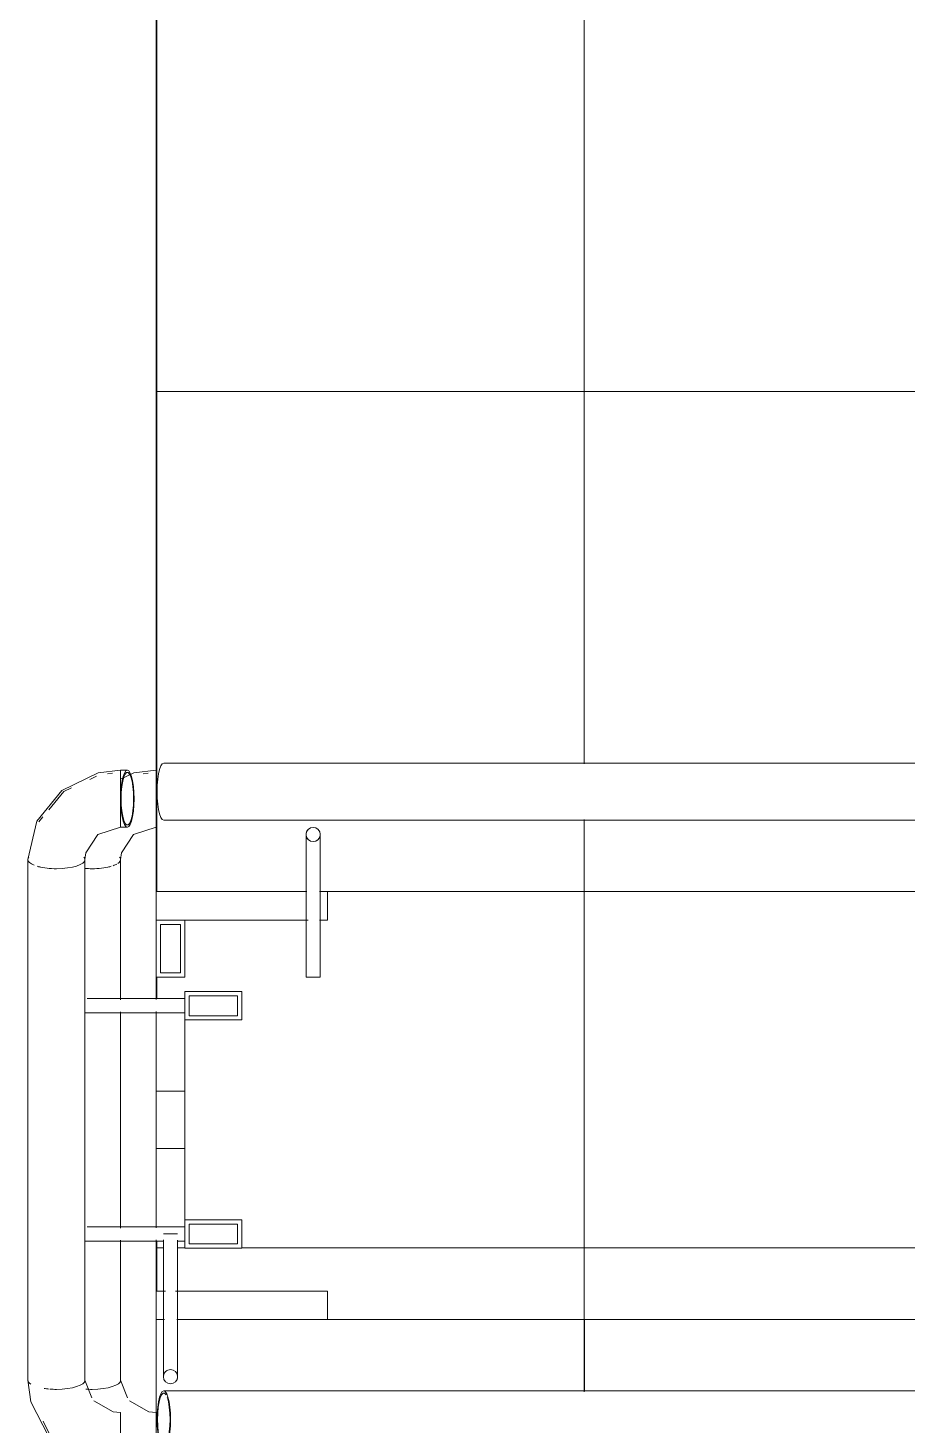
# Model space of a CAD drawing. Header units: millimetres. Extents: x -6467 to 105918, y -7090 to 92481.
# Drawn here: x 68960 to 69576, y 56907 to 57886 of the extents above; entities that cross this region are included whole.
import ezdxf

# ---------------------------------------------------------------- set-up
doc = ezdxf.new("R2010")
doc.units = ezdxf.units.MM
for name, color, linetype, lineweight in [('A-FLOR', 7, 'Continuous', 9), ('Ограждение', 7, 'Continuous', 9), ('Ограждение-1', 7, 'Continuous', 20)]:
    doc.layers.add(name, color=color, linetype=linetype, lineweight=lineweight)
doc.layers.add('S-STRS-1', color=7, linetype='Continuous', lineweight=9, true_color=0xaaaaaa)
doc.layers.add('S-STRS-2', color=7, linetype='Continuous', lineweight=5, true_color=0xbfbfbf)
pattern_1 = [(0, (72950, 55431.04), (0, 600), []), (90, (72950, 55431.04), (-600, 4e-14), [])]
pattern_2 = [(180, (69050, 58831.04), (7e-14, -600), []), (270, (69050, 58831.04), (600, 4e-14), [])]
pattern_3 = [(180, (69050, 58831.04), (-7e-14, -600), []), (270, (69050, 58831.04), (600, 4e-14), [])]

# ---------------------------------------------------------------- blocks, each defined once
blk = doc.blocks.new('О_Элемент ограждения_Обод_Труба_ГОСТ 8645-68 - О_Элемент ограждения_Обод_Труба_ГОСТ 8645-68-26169597-АИ_План этажа Радиаторы_2')
at = {"layer": 'Ограждение-1'}
for p, q in [((-20, -20), (-20, 20)), ((-20, 20), (0, 20)), ((0, 20), (0, -20)), ((-17, 17), (-17, -17)), ((-3, 17), (-17, 17)), ((-3, -17), (-3, 17)), ((-17, -17), (-3, -17)), ((0, -20), (-20, -20))]:
    blk.add_line(p, q, dxfattribs=at)
blk = doc.blocks.new('О_Полоса_Трапеция прямоугольная_Прокат_ГОСТ 103-2006 - Крепежная пластина-V116-АИ_План этажа Радиаторы_2')
at = {"layer": 'Ограждение'}
for p, q in [((69050, 57281.04), (69050, 57261.04)), ((69170, 57261.04), (69170, 57281.04)), ((69070, 57261.04), (69156.46, 57261.04)), ((69164.55, 57261.04), (69170, 57261.04))]:
    blk.add_line(p, q, dxfattribs=at)
blk = doc.blocks.new('О_Кронштейн_Форма Г_Круг_ГОСТ 2590-2006 - О_Кронштейн_Форма Г_Круг_ГОСТ 2590-2006-18996168-АИ_План этажа Радиаторы_2')
at = {"layer": 'Ограждение'}
for p, q in [((7755, 57221.04), (7755, 57296.04)), ((7765, 57296.04), (7765, 57221.04)), ((7755, 57221.04), (7760, 57221.04)), ((7760, 57221.04), (7765, 57221.04))]:
    blk.add_line(p, q, dxfattribs=at)
at = {"layer": 'Ограждение', "flags": 128}
for points in [[(7755, 57296.04), (7755, 57312.42), (7755, 57320.79), (7755, 57321.04)], [(7765, 57321.04), (7765, 57314.93), (7765, 57299.58), (7765, 57296.04)]]:
    blk.add_lwpolyline(points, dxfattribs=at)
at = {"layer": 'Ограждение'}
for start, end in [(90, 270), (270, 90)]:
    blk.add_arc((7760, 57321.04), 5, start, end, dxfattribs=at)
blk = doc.blocks.new('О_Кронштейн_Форма Г_Круг_ГОСТ 2590-2006 - О_Кронштейн_Форма Г_Круг_ГОСТ 2590-2006-V98-АИ_План этажа Радиаторы_2')
at = {"layer": 'Ограждение'}
for p, q in [((7755, 57221.04), (7755, 57296.04)), ((7765, 57296.04), (7765, 57221.04)), ((7755, 57221.04), (7755.17, 57221.04)), ((7764.83, 57221.04), (7765, 57221.04))]:
    blk.add_line(p, q, dxfattribs=at)
at = {"layer": 'Ограждение', "flags": 128}
for points in [[(7755, 57296.04), (7755, 57312.42), (7755, 57320.79), (7755, 57321.04)], [(7765, 57321.04), (7765, 57314.93), (7765, 57299.58), (7765, 57296.04)]]:
    blk.add_lwpolyline(points, dxfattribs=at)
at = {"layer": 'Ограждение'}
for start, end in [(135, 225), (345, 30), (300, 315)]:
    blk.add_arc((7760, 57321.04), 5, start, end, dxfattribs=at)
blk = doc.blocks.new('О_Элемент поручня_Маршевый_Труба_ГОСТ 8732-78 - О_Элемент поручня_Маршевый_Труба_ГОСТ 8732-78-V117-АИ_План этажа Радиаторы_2')
at = {"layer": 'Ограждение'}
for p, q in [((-13.17, 0), (-3902.61, 0)), ((-3902.61, -40), (-13.17, -40))]:
    blk.add_line(p, q, dxfattribs=at)
at = {"layer": 'Ограждение', "flags": 128}
for points in [[(-8.45, -20), (-8.56, -15.55), (-8.91, -11.32), (-9.48, -7.53), (-10.22, -4.36), (-11.12, -1.98), (-12.12, -0.5), (-13.17, 0)], [(-13.17, -40), (-12.12, -39.5), (-11.12, -38.02), (-10.22, -35.64), (-9.48, -32.47), (-8.91, -28.68), (-8.56, -24.45), (-8.45, -20)]]:
    blk.add_lwpolyline(points, dxfattribs=at)
blk = doc.blocks.new('О_Элемент поручня_Маршевый_Труба_ГОСТ 8732-78 - О_Элемент поручня_Маршевый_Труба_ГОСТ 8732-78-V103-АИ_План этажа Радиаторы_2')
at = {"layer": 'Ограждение'}
blk.add_line((-13.17, 0), (-3902.61, 0), dxfattribs=at)
at = {"layer": 'Ограждение', "flags": 128}
for points in [[(-3907.33, -20), (-3907.21, -15.55), (-3906.86, -11.32), (-3906.3, -7.53), (-3905.55, -4.36), (-3904.66, -1.98), (-3903.66, -0.5), (-3902.61, 0)], [(-3901.06, -2.7), (-3902.08, -1.63), (-3903.14, -1.63), (-3904.16, -2.7), (-3905.09, -4.77), (-3905.88, -7.73), (-3906.48, -11.4), (-3906.85, -15.57), (-3906.98, -20)], [(-3902.61, 0), (-3901.56, -0.5), (-3900.56, -1.98), (-3899.67, -4.36), (-3898.92, -7.53), (-3898.36, -11.32), (-3898.01, -15.55), (-3897.89, -20)], [(-3898.24, -20), (-3898.37, -15.57), (-3898.74, -11.4), (-3899.34, -7.73), (-3900.13, -4.77), (-3900.16, -4.7)], [(-3902.61, -40), (-3903.66, -39.5), (-3904.66, -38.02), (-3905.55, -35.64), (-3906.3, -32.47), (-3906.86, -28.68), (-3907.21, -24.45), (-3907.33, -20)], [(-3906.98, -20), (-3906.85, -24.43), (-3906.48, -28.6), (-3905.88, -32.27), (-3905.09, -35.23), (-3904.16, -37.3), (-3903.14, -38.37), (-3902.08, -38.37), (-3901.06, -37.3)], [(-3897.89, -20), (-3898.01, -24.45), (-3898.36, -28.68), (-3898.92, -32.47), (-3899.67, -35.64), (-3900.56, -38.02), (-3901.56, -39.5), (-3902.61, -40)], [(-3900.13, -35.23), (-3899.34, -32.27), (-3898.74, -28.6), (-3898.37, -24.43), (-3898.24, -20)]]:
    blk.add_lwpolyline(points, dxfattribs=at)
blk = doc.blocks.new('О_Элемент поручня_Маршевый_Труба_ГОСТ 8732-78 - О_Элемент поручня_Маршевый_Труба_ГОСТ 8732-78-V118-АИ_План этажа Радиаторы_2')
at = {"layer": 'Ограждение'}
blk.add_line((-3902.08, -1.63), (-3903.14, -1.63), dxfattribs=at)
at = {"layer": 'Ограждение', "flags": 128}
blk.add_lwpolyline([(-3907.33, -19.4), (-3907.21, -15.55), (-3906.86, -11.32), (-3906.3, -7.53), (-3905.55, -4.36), (-3904.66, -1.98), (-3903.66, -0.5), (-3902.61, 0)], dxfattribs=at)
blk = doc.blocks.new('О_Полоса_Трапеция прямоугольная_Прокат_ГОСТ 103-2006 - Крепежная пластина-V119-АИ_План этажа Радиаторы_2')
at = {"layer": 'Ограждение'}
for p, q in [((69056.46, 57001.04), (69050, 57001.04)), ((69170, 57001.04), (69063.54, 57001.04)), ((69170, 56981.04), (69170, 57001.04))]:
    blk.add_line(p, q, dxfattribs=at)
blk = doc.blocks.new('О_Кронштейн_Форма Г_Круг_ГОСТ 2590-2006 - О_Кронштейн_Форма Г_Круг_ГОСТ 2590-2006-V120-АИ_План этажа Радиаторы_2')
at = {"layer": 'Ограждение'}
for p, q in [((69055, 56966.04), (69055, 57036.9)), ((69060, 57041.04), (69055.17, 57041.04)), ((69064.83, 57041.04), (69060, 57041.04)), ((69065, 57036.77), (69065, 56966.04))]:
    blk.add_line(p, q, dxfattribs=at)
at = {"layer": 'Ограждение', "flags": 128}
for points in [[(69055, 56941.04), (69055, 56947.16), (69055, 56962.51), (69055, 56966.04)], [(69065, 56966.04), (69065, 56949.66), (69065, 56941.29), (69065, 56941.04)]]:
    blk.add_lwpolyline(points, dxfattribs=at)
at = {"layer": 'Ограждение'}
for start, end in [(90, 270), (270, 90)]:
    blk.add_arc((69060, 56941.04), 5, start, end, dxfattribs=at)
blk = doc.blocks.new('О_Кронштейн_Форма Г_Круг_ГОСТ 2590-2006 - О_Кронштейн_Форма Г_Круг_ГОСТ 2590-2006-V121-АИ_План этажа Радиаторы_2')
at = {"layer": 'Ограждение'}
for p, q in [((69055, 56966.04), (69055, 57036.9)), ((69065, 57036.77), (69065, 56966.04))]:
    blk.add_line(p, q, dxfattribs=at)
at = {"layer": 'Ограждение', "flags": 128}
for points in [[(69055, 56941.04), (69055, 56947.16), (69055, 56962.51), (69055, 56966.04)], [(69065, 56966.04), (69065, 56949.66), (69065, 56941.29), (69065, 56941.04)]]:
    blk.add_lwpolyline(points, dxfattribs=at)
at = {"layer": 'Ограждение'}
for start, end in [(165, 210), (120, 135), (315, 45)]:
    blk.add_arc((69060, 56941.04), 5, start, end, dxfattribs=at)
blk = doc.blocks.new('О_Кронштейн_Форма Г_Круг_ГОСТ 25901 - О_Кронштейн_Форма Г_Круг_ГОСТ 2590-2006 2-26172775-АИ_План этажа Радиаторы_2')
at = {"layer": 'Ограждение'}
for p, q in [((7624.45, 57212.12), (7670, 57212.12)), ((7670, 57202.12), (7624.45, 57202.12))]:
    blk.add_line(p, q, dxfattribs=at)
blk = doc.blocks.new('О_Кронштейн_Форма Г_Круг_ГОСТ 25901 - О_Кронштейн_Форма Г_Круг_ГОСТ 2590-2006 2-V109-АИ_План этажа Радиаторы_2')
at = {"layer": 'Ограждение'}
for p, q in [((7601.47, 57212.12), (7605, 57212.12)), ((7605, 57212.12), (7670, 57212.12)), ((7670, 57207.12), (7670, 57212.12)), ((7605, 57202.12), (7600, 57202.12)), ((7670, 57202.12), (7605, 57202.12)), ((7670, 57202.12), (7670, 57207.12))]:
    blk.add_line(p, q, dxfattribs=at)
blk = doc.blocks.new('О_Кронштейн_Форма Г_Круг_ГОСТ 25901 - О_Кронштейн_Форма Г_Круг_ГОСТ 2590-2006 2-V128-АИ_План этажа Радиаторы_2')
at = {"layer": 'Ограждение'}
for p, q in [((69024.85, 57046.04), (69070, 57046.04)), ((69055.17, 57036.04), (69024.87, 57036.04)), ((69070, 57036.04), (69064.8, 57036.04))]:
    blk.add_line(p, q, dxfattribs=at)
blk = doc.blocks.new('О_Кронштейн_Форма Г_Круг_ГОСТ 25901 - О_Кронштейн_Форма Г_Круг_ГОСТ 2590-2006 2-V129-АИ_План этажа Радиаторы_2')
at = {"layer": 'Ограждение'}
for p, q in [((69001.47, 57046.04), (69005, 57046.04)), ((69005, 57046.04), (69070, 57046.04)), ((69005, 57036.04), (68999.82, 57036.04)), ((69055.17, 57036.04), (69005, 57036.04)), ((69070, 57036.04), (69064.8, 57036.04))]:
    blk.add_line(p, q, dxfattribs=at)
blk = doc.blocks.new('О_Элемент ограждения_Обод_Труба_ГОСТ 1 - О_Элемент ограждения_Обод_Труба_ГОСТ 8645-68 2-V130-АИ_План этажа Радиаторы_2')
at = {"layer": 'Ограждение-1'}
for p, q in [((-180, 20), (-160, 20)), ((-180, -20), (-180, 20)), ((-160, 20), (-160, -20)), ((-20, -20), (-20, 20)), ((-20, 20), (0, 20)), ((0, 20), (0, -20)), ((-177, 17), (-177, -17)), ((-163, 17), (-177, 17)), ((-163, -17), (-163, 17)), ((-17, 17), (-17, -17)), ((-3, 17), (-17, 17)), ((-3, -17), (-3, 17)), ((-177, -17), (-163, -17)), ((-17, -17), (-3, -17)), ((-174.83, -20), (-180, -20)), ((-160, -20), (-165.17, -20)), ((0, -20), (-20, -20))]:
    blk.add_line(p, q, dxfattribs=at)
blk = doc.blocks.new('О_Полоса_Трапеция прямоугольная_Прокат_ГОСТ 1 - Крепежная пластина 2-V131-АИ_План этажа Радиаторы_2')
at = {"layer": 'Ограждение'}
for p, q in [((69070, 57141.04), (69050, 57141.04)), ((69070, 57051.04), (69070, 57141.04))]:
    blk.add_line(p, q, dxfattribs=at)
blk = doc.blocks.new('О_Элемент поручня_Маршевый_Труба_ГОСТ 1 - О_Элемент поручня_Маршевый_Труба_ГОСТ 8732-78 2-26200901-АИ_План этажа Радиаторы_2')
at = {"layer": 'Ограждение'}
for p, q in [((-371.34, 0), (-6.45, 0)), ((-6.45, -40), (-371.34, -40))]:
    blk.add_line(p, q, dxfattribs=at)
for centre, start_param, end_param in [((-371.34, -20), 0, 0.224399), ((-371.34, -20), 4.712389, 6.283185), ((-6.45, -20), 4.712389, 6.283185), ((-371.34, -20), 4.039191, 4.712389), ((-6.45, -20), 4.26359, 4.449653), ((-6.45, -20), 4.48799, 4.712389), ((-371.34, -20), 3.141593, 3.814791), ((-6.45, -20), 3.141593, 3.590392), ((-371.34, -20), 2.879793, 3.141593)]:
    blk.add_ellipse(centre, major_axis=(0, 20), ratio=0.322266, start_param=start_param, end_param=end_param, dxfattribs=at)
blk = doc.blocks.new('О_Элемент поручня_Маршевый_Труба_ГОСТ 1 - О_Элемент поручня_Маршевый_Труба_ГОСТ 8732-78 2-V132-АИ_План этажа Радиаторы_2')
at = {"layer": 'Ограждение'}
for p, q in [((-371.34, 0), (-272.98, 0)), ((-264.56, 0), (-112.98, 0)), ((-104.56, 0), (-6.45, 0))]:
    blk.add_line(p, q, dxfattribs=at)
for centre, start_param, end_param in [((-371.34, -20), 0, 0.261799), ((-371.34, -20), 5.834386, 6.283185), ((-371.34, -20), 4.712389, 5.385587), ((-6.45, -20), 4.712389, 6.283185), ((-371.34, -20), 4.45951, 4.712389), ((-6.45, -20), 4.48799, 4.712389)]:
    blk.add_ellipse(centre, major_axis=(0, 20), ratio=0.322266, start_param=start_param, end_param=end_param, dxfattribs=at)
blk = doc.blocks.new('О_Полоса_Трапеция прямоугольная_Прокат_ГОСТ 1 - Крепежная пластина 2-V133-АИ_План этажа Радиаторы_2')
at = {"layer": 'Ограждение'}
for p, q in [((69070, 57101.04), (69070, 57191.04)), ((69050, 57101.04), (69070, 57101.04))]:
    blk.add_line(p, q, dxfattribs=at)
blk = doc.blocks.new('О_Элемент поручня_Загиб_Труба_ГОСТ 1 - О_Элемент поручня_Загиб_Труба_ГОСТ 8732-78 2-V134-АИ_План этажа Радиаторы_2')
at = {"layer": 'Ограждение'}
for p, q in [((69000, 56938.6), (69004.78, 56926.33)), ((68975.47, 56900.35), (68970.64, 56909.9)), ((69025, 56913.94), (69025, 56916)), ((69025, 56889.55), (69025, 56914.93)), ((69025, 56914.5), (69025, 56913.51)), ((69025, 56876), (69025, 56889.55)), ((69025, 56877.5), (69022.65, 56878.01)), ((69025, 56877.85), (69025, 56877.5))]:
    blk.add_line(p, q, dxfattribs=at)
at = {"layer": 'Ограждение', "flags": 128}
for points in [[(69025, 56876), (68997.12, 56882.05), (68974.73, 56898.91), (68961.95, 56923.36), (68960, 56938.6)], [(69006.15, 56924.11), (69019.74, 56916.51), (69025, 56916)], [(69005.7, 56881.73), (68997.46, 56883.54), (68994.29, 56885.97)]]:
    blk.add_lwpolyline(points, dxfattribs=at)
at = {"layer": 'Ограждение'}
blk.add_ellipse((68980, 56938.6), major_axis=(20, 0), ratio=0.322266, start_param=4.712389, end_param=6.283185, dxfattribs=at)
blk = doc.blocks.new('О_Элемент поручня_Загиб_Труба_ГОСТ 1 - О_Элемент поручня_Загиб_Труба_ГОСТ 8732-78 2-V135-АИ_План этажа Радиаторы_2')
at = {"layer": 'Ограждение'}
for p, q in [((69025, 56938.6), (69029.78, 56926.33)), ((69050, 56913.94), (69050, 56916)), ((69050, 56913.02), (69050, 56914.93)), ((69050, 56914.5), (69050, 56913.51)), ((69030.7, 56881.73), (69025, 56882.98)), ((69050, 56876), (69025, 56881.42)), ((69050, 56877.5), (69047.65, 56878.01)), ((69050, 56876), (69050, 56878.05)), ((69050, 56877.85), (69050, 56877.5))]:
    blk.add_line(p, q, dxfattribs=at)
at = {"layer": 'Ограждение', "flags": 128}
blk.add_lwpolyline([(69031.15, 56924.11), (69044.74, 56916.51), (69050, 56916)], dxfattribs=at)
at = {"layer": 'Ограждение'}
blk.add_ellipse((69005, 56938.6), major_axis=(20, 0), ratio=0.322266, start_param=4.712389, end_param=6.283185, dxfattribs=at)
blk = doc.blocks.new('О_Элемент поручня_Загиб_Труба_ГОСТ 1 - О_Элемент поручня_Загиб_Труба_ГОСТ 8732-78 2-V136-АИ_План этажа Радиаторы_2')
at = {"layer": 'Ограждение'}
for p, q in [((69003.4, 57359.64), (69008.06, 57361.83)), ((69015.86, 57363.57), (69019.37, 57363.96)), ((69025, 57365.02), (69025, 57366.04)), ((69025, 57339.64), (69025, 57365.02)), ((69025, 57334.96), (69025, 57339.64)), ((68967.75, 57329.92), (68970.54, 57333.31)), ((69025, 57331.04), (69025, 57334.96)), ((69025, 57326.09), (69025, 57331.04)), ((69025, 57330.71), (69025, 57328.57)), ((69025, 57327.63), (69025, 57327.59))]:
    blk.add_line(p, q, dxfattribs=at)
at = {"layer": 'Ограждение', "flags": 128}
for points in [[(68960, 57303.49), (68966.25, 57330.28), (68983.72, 57351.84), (69009.15, 57364.2), (69025, 57366.09)], [(68974.63, 57338.28), (68985.19, 57351.09), (68990.61, 57353.64)], [(69025, 57326.09), (69009.1, 57320.91), (69000.53, 57308.09), (69000, 57303.49)]]:
    blk.add_lwpolyline(points, dxfattribs=at)
at = {"layer": 'Ограждение'}
for start_param, end_param in [(2.879793, 3.141593), (4.712389, 6.283185), (0, 0.261799), (3.975256, 4.128787)]:
    blk.add_ellipse((68980, 57303.49), major_axis=(20, 0), ratio=0.322266, start_param=start_param, end_param=end_param, dxfattribs=at)
blk = doc.blocks.new('О_Элемент поручня_Загиб_Труба_ГОСТ 1 - О_Элемент поручня_Загиб_Труба_ГОСТ 8732-78 2-V137-АИ_План этажа Радиаторы_2')
at = {"layer": 'Ограждение'}
for p, q in [((69040.86, 57363.57), (69044.37, 57363.96)), ((69050, 57365.02), (69050, 57366.04)), ((69050, 57339.64), (69050, 57365.02)), ((69050, 57334.96), (69050, 57339.64)), ((69050, 57331.04), (69050, 57334.96)), ((69050, 57326.09), (69050, 57331.04)), ((69050, 57330.71), (69050, 57328.57)), ((69050, 57327.63), (69050, 57327.59))]:
    blk.add_line(p, q, dxfattribs=at)
at = {"layer": 'Ограждение', "flags": 128}
for points in [[(69025, 57359.75), (69034.15, 57364.2), (69050, 57366.09)], [(69050, 57326.09), (69034.1, 57320.91), (69025.53, 57308.09), (69025, 57303.49)]]:
    blk.add_lwpolyline(points, dxfattribs=at)
at = {"layer": 'Ограждение'}
for start_param, end_param in [(5.546052, 5.759587), (0, 0.261799), (4.45951, 4.712389), (5.295991, 5.449522)]:
    blk.add_ellipse((69005, 57303.49), major_axis=(20, 0), ratio=0.322266, start_param=start_param, end_param=end_param, dxfattribs=at)
blk = doc.blocks.new('О_Элемент поручня_Площадочный_Одноуровневый_ГОСТ 1 - О_Элемент поручня_Площадочный_Одноуровневый_ГОСТ 8732-78 2-V138-АИ_План этажа Радиаторы_2')
at = {"layer": 'Ограждение'}
for p, q in [((4.72, 0), (0, 0)), ((0, 0), (0, -0.68)), ((0, -10), (0, -13.18)), ((0, -20), (0, -21.82)), ((0, -37.87), (0, -36.02)), ((0, -37.87), (0, -36.02)), ((0, -39.32), (0, -40)), ((0, -40), (4.72, -40))]:
    blk.add_line(p, q, dxfattribs=at)
at = {"layer": 'Ограждение', "flags": 128}
for points in [[(0, -20), (0.12, -15.55), (0.47, -11.32), (1.03, -7.53), (1.78, -4.36), (2.67, -1.98), (3.67, -0.5), (4.72, 0)], [(9.09, -20), (8.96, -15.57), (8.59, -11.4), (7.99, -7.73), (7.2, -4.77), (6.27, -2.7), (5.25, -1.63), (4.19, -1.63), (3.17, -2.7), (2.24, -4.77), (1.45, -7.73), (0.85, -11.4), (0.48, -15.57), (0.35, -20)], [(4.72, 0), (5.77, -0.5), (6.77, -1.98), (7.67, -4.36), (8.41, -7.53), (8.98, -11.32), (9.32, -15.55), (9.44, -20)], [(4.72, -40), (3.67, -39.5), (2.67, -38.02), (1.78, -35.64), (1.03, -32.47), (0.47, -28.68), (0.12, -24.45), (0, -20)], [(0.35, -20), (0.48, -24.43), (0.85, -28.6), (1.45, -32.27), (2.24, -35.23), (3.17, -37.3), (4.19, -38.37), (5.25, -38.37), (6.27, -37.3), (7.2, -35.23), (7.99, -32.27), (8.59, -28.6), (8.96, -24.43), (9.09, -20)], [(9.44, -20), (9.32, -24.45), (8.98, -28.68), (8.41, -32.47), (7.67, -35.64), (6.77, -38.02), (5.77, -39.5), (4.72, -40)]]:
    blk.add_lwpolyline(points, dxfattribs=at)
blk = doc.blocks.new('О_Элемент поручня_Площадочный_Одноуровневый_ГОСТ 1 - О_Элемент поручня_Площадочный_Одноуровневый_ГОСТ 8732-78 2-V139-АИ_План этажа Радиаторы_2')
at = {"layer": 'Ограждение'}
for p, q in [((4.72, 0), (0, 0)), ((0, -40), (4.72, -40))]:
    blk.add_line(p, q, dxfattribs=at)
at = {"layer": 'Ограждение', "flags": 128}
for points in [[(1.78, -4.36), (2.67, -1.98), (3.67, -0.5), (4.72, 0)], [(6.27, -2.7), (5.25, -1.63), (4.19, -1.63), (3.17, -2.7), (2.24, -4.77)], [(4.72, 0), (5.77, -0.5), (6.77, -1.98)]]:
    blk.add_lwpolyline(points, dxfattribs=at)
blk = doc.blocks.new('О_Элемент поручня_Площадочный_Одноуровневый_ГОСТ 1 - О_Элемент поручня_Площадочный_Одноуровневый_ГОСТ 8732-78 2-V140-АИ_План этажа Радиаторы_2')
at = {"layer": 'Ограждение'}
for p, q in [((9.44, 0), (4.72, 0)), ((9.44, -1.98), (9.44, 0)), ((9.44, -5.86), (9.44, 0)), ((9.44, -1.5), (9.44, -2.13)), ((9.44, -20), (9.44, -6.29)), ((9.44, -40), (9.44, -20)), ((9.44, -36.02), (9.44, -38.5)), ((9.44, -40), (9.44, -37.32))]:
    blk.add_line(p, q, dxfattribs=at)
at = {"layer": 'Ограждение', "flags": 128}
for points in [[(1.03, -7.53), (0.47, -11.32), (0.15, -15.03)], [(4.72, 0), (3.67, -0.5), (2.67, -1.98), (1.78, -4.36), (1.29, -6.26)], [(3.17, -2.7), (4.19, -1.63), (5.25, -1.63), (6.27, -2.7)], [(6.77, -1.98), (5.77, -0.5), (4.72, 0)]]:
    blk.add_lwpolyline(points, dxfattribs=at)
blk = doc.blocks.new('О_Элемент поручня_Площадочный_Одноуровневый_ГОСТ 1 - О_Элемент поручня_Площадочный_Одноуровневый_ГОСТ 8732-78 2-V141-АИ_План этажа Радиаторы_2')
at = {"layer": 'Ограждение'}
for p, q in [((9.44, 0), (4.72, 0)), ((9.44, -1.98), (9.44, 0)), ((9.44, -2.68), (9.44, 0)), ((9.44, -40), (9.44, -37.32)), ((9.44, -37.87), (9.44, -38.5)), ((9.44, -40), (9.44, -38.02))]:
    blk.add_line(p, q, dxfattribs=at)
at = {"layer": 'Ограждение', "flags": 128}
for points in [[(4.72, 0), (3.67, -0.5), (2.67, -1.98), (1.78, -4.36)], [(3.17, -2.7), (4.19, -1.63), (5.25, -1.63), (6.27, -2.7)], [(6.77, -1.98), (5.77, -0.5), (4.72, 0)]]:
    blk.add_lwpolyline(points, dxfattribs=at)

msp = doc.modelspace()

# ---------------------------------------------------------------- hatches: boundary and pattern name
at = {"layer": 'S-STRS-2'}
h = msp.add_hatch(dxfattribs=at)
h.set_pattern_fill('FP_19', color=256, style=0, pattern_type=2)
h.set_pattern_definition(pattern_3)
h.paths.add_polyline_path([(69050, 57281.04), (69155.17, 57283.36), (69156.46, 57296.04), (69164.83, 57296.04), (69164.83, 57281.04), (69350, 57281.04), (69350, 57331.04), (69053.23, 57333.02), (69050.87, 57344.29), (69051.59, 57363.51), (69055.28, 57371.04), (69350, 57371.04), (69350, 58721.04), (69050, 58721.04), (69050, 57322.29)])
h.paths.add_polyline_path([(69160, 57305.05), (69155.67, 57307.31), (69156.62, 57310.94), (69164.33, 57307.31), (69162.5, 57305.11), (69160.16, 57305.05)])
h.paths.add_polyline_path([(69160, 57316.04), (69157.5, 57316.71), (69157.9, 57325.17), (69162.5, 57325.37), (69163.54, 57318.75), (69160.35, 57316.31)])
h.paths.add_polyline_path([(69050, 58761.04), (69350, 58761.04), (69350, 58831.04), (69050, 58831.04), (69050, 58818.14)])
h = msp.add_hatch(dxfattribs=at)
h.set_pattern_fill('FP_19', color=256, style=0, pattern_type=2)
h.set_pattern_definition(pattern_3)
h.paths.add_polyline_path([(69350, 57281.04), (69650, 57281.04), (69650, 57331.04), (69350, 57331.04)])
h.paths.add_polyline_path([(69350, 57371.04), (69650, 57371.04), (69650, 58721.04), (69350, 58721.04), (69350, 57410.28)])
h.paths.add_polyline_path([(69350, 58761.04), (69650, 58761.04), (69650, 58831.04), (69350, 58831.04), (69350, 58818.14)])
h = msp.add_hatch(dxfattribs=at)
h.set_pattern_fill('FP_18', color=256, style=0, pattern_type=2)
h.set_pattern_definition(pattern_2)
h.paths.add_polyline_path([(69268.36, 56981.04), (69350, 56981.04), (69350, 57281.04), (69170, 57281.04), (69170, 57261.04), (69164.83, 57261.04), (69163.54, 57221.04), (69155.17, 57221.04), (69155.17, 57261.04), (69070, 57261.04), (69070, 57221.04), (69050, 57221.04), (69050, 57205.87), (69070, 57208.04), (69070, 57211.04), (69110, 57211.04), (69110, 57191.04), (69070, 57191.04), (69070, 57051.04), (69110, 57051.04), (69110, 57031.04), (69070, 57031.04), (69070, 57036.21), (69064.83, 57034.04), (69064.83, 57001.04), (69170, 57001.04), (69170, 56981.04)])
h.paths.add_polyline_path([(69055.17, 57001.04), (69055.17, 57036.21), (69050, 57036.21), (69050, 57001.04)])
h.paths.add_polyline_path([(69073, 57034.04), (69107, 57034.04), (69107, 57048.04), (69073, 57048.04)])
h.paths.add_polyline_path([(69107, 57194.04), (69107, 57208.04), (69073, 57208.04), (69073, 57194.04), (69093, 57194.04)])
h.paths.add_polyline_path([(69053, 57224.04), (69067, 57224.04), (69067, 57258.04), (69053, 57258.04), (69053, 57234.3)])
h = msp.add_hatch(dxfattribs=at)
h.set_pattern_fill('FP_18', color=256, style=0, pattern_type=2)
h.set_pattern_definition(pattern_2)
h.paths.add_polyline_path([(69350, 56981.04), (69650, 56981.04), (69650, 57281.04), (69350, 57281.04), (69350, 57058.32)])
h = msp.add_hatch(dxfattribs=at)
h.set_pattern_fill('FP_17', color=256, style=0, pattern_type=2)
h.set_pattern_definition(pattern_1)
h.paths.add_polyline_path([(69050, 55431.04), (69350, 55431.04), (69350, 55501.04), (69050, 55501.04)])
h.paths.add_polyline_path([(69350, 55541.04), (69350, 56891.04), (69059.27, 56890.82), (69057.67, 56880.36), (69050.01, 56880.95), (69052.07, 56923.52), (69055.28, 56929.41), (69350, 56931.04), (69350, 56981.04), (69064.83, 56981.04), (69063.54, 56966.04), (69055.17, 56966.04), (69055.17, 56981.04), (69050, 56981.04), (69050, 55541.04), (69268.36, 55541.04)])
h.paths.add_polyline_path([(69060, 56936.04), (69056.46, 56939.21), (69056.46, 56943.33), (69062.5, 56945.37), (69062.1, 56936.91), (69060.74, 56936.35)])
h.paths.add_polyline_path([(69064.98, 56950.79), (69055.67, 56954.77), (69058.22, 56956.99), (69064.26, 56955.22), (69064.83, 56951.72)])
h = msp.add_hatch(dxfattribs=at)
h.set_pattern_fill('FP_17', color=256, style=0, pattern_type=2)
h.set_pattern_definition(pattern_1)
h.paths.add_polyline_path([(69350, 55431.04), (69650, 55431.04), (69650, 55501.04), (69350, 55501.04)])
h.paths.add_polyline_path([(69350, 55541.04), (69650, 55541.04), (69650, 56891.04), (69350, 56891.04), (69350, 56002.42)])
h.paths.add_polyline_path([(69350, 56931.04), (69650, 56931.04), (69650, 56981.04), (69350, 56981.04)])

# ---------------------------------------------------------------- linework, layer by layer
at = {"layer": 'A-FLOR'}
for p, q in [((69050, 57205.37), (69050, 57221.04)), ((69050, 57045.37), (69050, 57196.96)), ((69050, 56913.02), (69050, 57036.96))]:
    msp.add_line(p, q, dxfattribs=at)
at = {"layer": 'S-STRS-1'}
for p, q in [((69050, 58721.04), (69050, 57366.29)), ((69050, 58721.04), (69050, 57366.29)), ((69350, 58721.04), (69350, 57370.54)), ((69350, 58721.04), (69350, 57370.54)), ((69050, 57330.71), (69050, 57281.04)), ((69050, 57330.71), (69050, 57281.04)), ((69350, 57331.54), (69350, 57281.04)), ((69350, 57331.54), (69350, 57281.04)), ((69050, 57281.04), (69155.67, 57281.04)), ((69164.55, 57281.04), (69350, 57281.04)), ((69350, 57281.04), (69350, 56981.04)), ((69350, 57281.04), (69350, 56981.04)), ((69350, 57281.04), (69650, 57281.04)), ((69050, 56913.02), (69050, 56981.04)), ((69055.83, 56981.04), (69050, 56981.04)), ((69350, 56981.04), (69064.33, 56981.04)), ((69650, 56981.04), (69350, 56981.04)), ((69350, 56930.43), (69350, 56981.04)), ((69350, 56930.43), (69350, 56981.04))]:
    msp.add_line(p, q, dxfattribs=at)

# ---------------------------------------------------------------- block references
at = {"layer": 'Ограждение'}
for name, p, rotation in [('О_Элемент поручня_Маршевый_Труба_ГОСТ 8732-78 - О_Элемент поручня_Маршевый_Труба_ГОСТ 8732-78-V117-АИ_План этажа Радиаторы_2', (69042.11, 57331.04), 180), ('О_Элемент поручня_Маршевый_Труба_ГОСТ 1 - О_Элемент поручня_Маршевый_Труба_ГОСТ 8732-78 2-26200901-АИ_План этажа Радиаторы_2', (69000, 56932.15), 270.0000000000002), ('О_Элемент поручня_Маршевый_Труба_ГОСТ 1 - О_Элемент поручня_Маршевый_Труба_ГОСТ 8732-78 2-V132-АИ_План этажа Радиаторы_2', (69025, 56932.15), 270.0000000000002), ('О_Элемент ограждения_Обод_Труба_ГОСТ 8645-68 - О_Элемент ограждения_Обод_Труба_ГОСТ 8645-68-26169597-АИ_План этажа Радиаторы_2', (69050, 57241.04), 180), ('О_Элемент ограждения_Обод_Труба_ГОСТ 1 - О_Элемент ограждения_Обод_Труба_ГОСТ 8645-68 2-V130-АИ_План этажа Радиаторы_2', (69090, 57031.04), 270.0000000000002), ('О_Элемент поручня_Площадочный_Одноуровневый_ГОСТ 1 - О_Элемент поручня_Площадочный_Одноуровневый_ГОСТ 8732-78 2-V140-АИ_План этажа Радиаторы_2', (69059.45, 56876), 180), ('О_Элемент поручня_Площадочный_Одноуровневый_ГОСТ 1 - О_Элемент поручня_Площадочный_Одноуровневый_ГОСТ 8732-78 2-V141-АИ_План этажа Радиаторы_2', (69059.45, 56876), 180)]:
    msp.add_blockref(name, p, dxfattribs=dict(at, rotation=rotation))
for name, p in [('О_Элемент поручня_Загиб_Труба_ГОСТ 1 - О_Элемент поручня_Загиб_Труба_ГОСТ 8732-78 2-V136-АИ_План этажа Радиаторы_2', (0, 0)), ('О_Элемент поручня_Загиб_Труба_ГОСТ 1 - О_Элемент поручня_Загиб_Труба_ГОСТ 8732-78 2-V137-АИ_План этажа Радиаторы_2', (0, 0)), ('О_Элемент поручня_Площадочный_Одноуровневый_ГОСТ 1 - О_Элемент поручня_Площадочный_Одноуровневый_ГОСТ 8732-78 2-V138-АИ_План этажа Радиаторы_2', (69025, 57366.09)), ('О_Элемент поручня_Площадочный_Одноуровневый_ГОСТ 1 - О_Элемент поручня_Площадочный_Одноуровневый_ГОСТ 8732-78 2-V139-АИ_План этажа Радиаторы_2', (69025, 57366.09)), ('О_Кронштейн_Форма Г_Круг_ГОСТ 2590-2006 - О_Кронштейн_Форма Г_Круг_ГОСТ 2590-2006-V98-АИ_План этажа Радиаторы_2', (61400, 0)), ('О_Кронштейн_Форма Г_Круг_ГОСТ 2590-2006 - О_Кронштейн_Форма Г_Круг_ГОСТ 2590-2006-18996168-АИ_План этажа Радиаторы_2', (61400, 0)), ('О_Полоса_Трапеция прямоугольная_Прокат_ГОСТ 103-2006 - Крепежная пластина-V116-АИ_План этажа Радиаторы_2', (0, 0)), ('О_Кронштейн_Форма Г_Круг_ГОСТ 25901 - О_Кронштейн_Форма Г_Круг_ГОСТ 2590-2006 2-V109-АИ_План этажа Радиаторы_2', (61400, -6.08)), ('О_Кронштейн_Форма Г_Круг_ГОСТ 25901 - О_Кронштейн_Форма Г_Круг_ГОСТ 2590-2006 2-26172775-АИ_План этажа Радиаторы_2', (61400, -6.08)), ('О_Полоса_Трапеция прямоугольная_Прокат_ГОСТ 1 - Крепежная пластина 2-V133-АИ_План этажа Радиаторы_2', (0, 0)), ('О_Полоса_Трапеция прямоугольная_Прокат_ГОСТ 1 - Крепежная пластина 2-V131-АИ_План этажа Радиаторы_2', (0, 0)), ('О_Кронштейн_Форма Г_Круг_ГОСТ 25901 - О_Кронштейн_Форма Г_Круг_ГОСТ 2590-2006 2-V129-АИ_План этажа Радиаторы_2', (0, 0)), ('О_Кронштейн_Форма Г_Круг_ГОСТ 25901 - О_Кронштейн_Форма Г_Круг_ГОСТ 2590-2006 2-V128-АИ_План этажа Радиаторы_2', (0, 0)), ('О_Кронштейн_Форма Г_Круг_ГОСТ 2590-2006 - О_Кронштейн_Форма Г_Круг_ГОСТ 2590-2006-V121-АИ_План этажа Радиаторы_2', (0, 0)), ('О_Кронштейн_Форма Г_Круг_ГОСТ 2590-2006 - О_Кронштейн_Форма Г_Круг_ГОСТ 2590-2006-V120-АИ_План этажа Радиаторы_2', (0, 0)), ('О_Полоса_Трапеция прямоугольная_Прокат_ГОСТ 103-2006 - Крепежная пластина-V119-АИ_План этажа Радиаторы_2', (0, 0)), ('О_Элемент поручня_Загиб_Труба_ГОСТ 1 - О_Элемент поручня_Загиб_Труба_ГОСТ 8732-78 2-V134-АИ_План этажа Радиаторы_2', (0, 0)), ('О_Элемент поручня_Загиб_Труба_ГОСТ 1 - О_Элемент поручня_Загиб_Труба_ГОСТ 8732-78 2-V135-АИ_План этажа Радиаторы_2', (0, 0)), ('О_Элемент поручня_Маршевый_Труба_ГОСТ 8732-78 - О_Элемент поручня_Маршевый_Труба_ГОСТ 8732-78-V103-АИ_План этажа Радиаторы_2', (72957.89, 56931.04)), ('О_Элемент поручня_Маршевый_Труба_ГОСТ 8732-78 - О_Элемент поручня_Маршевый_Труба_ГОСТ 8732-78-V118-АИ_План этажа Радиаторы_2', (72957.89, 56931.04))]:
    msp.add_blockref(name, p, dxfattribs=at)

doc.saveas('drawing.dxf')
